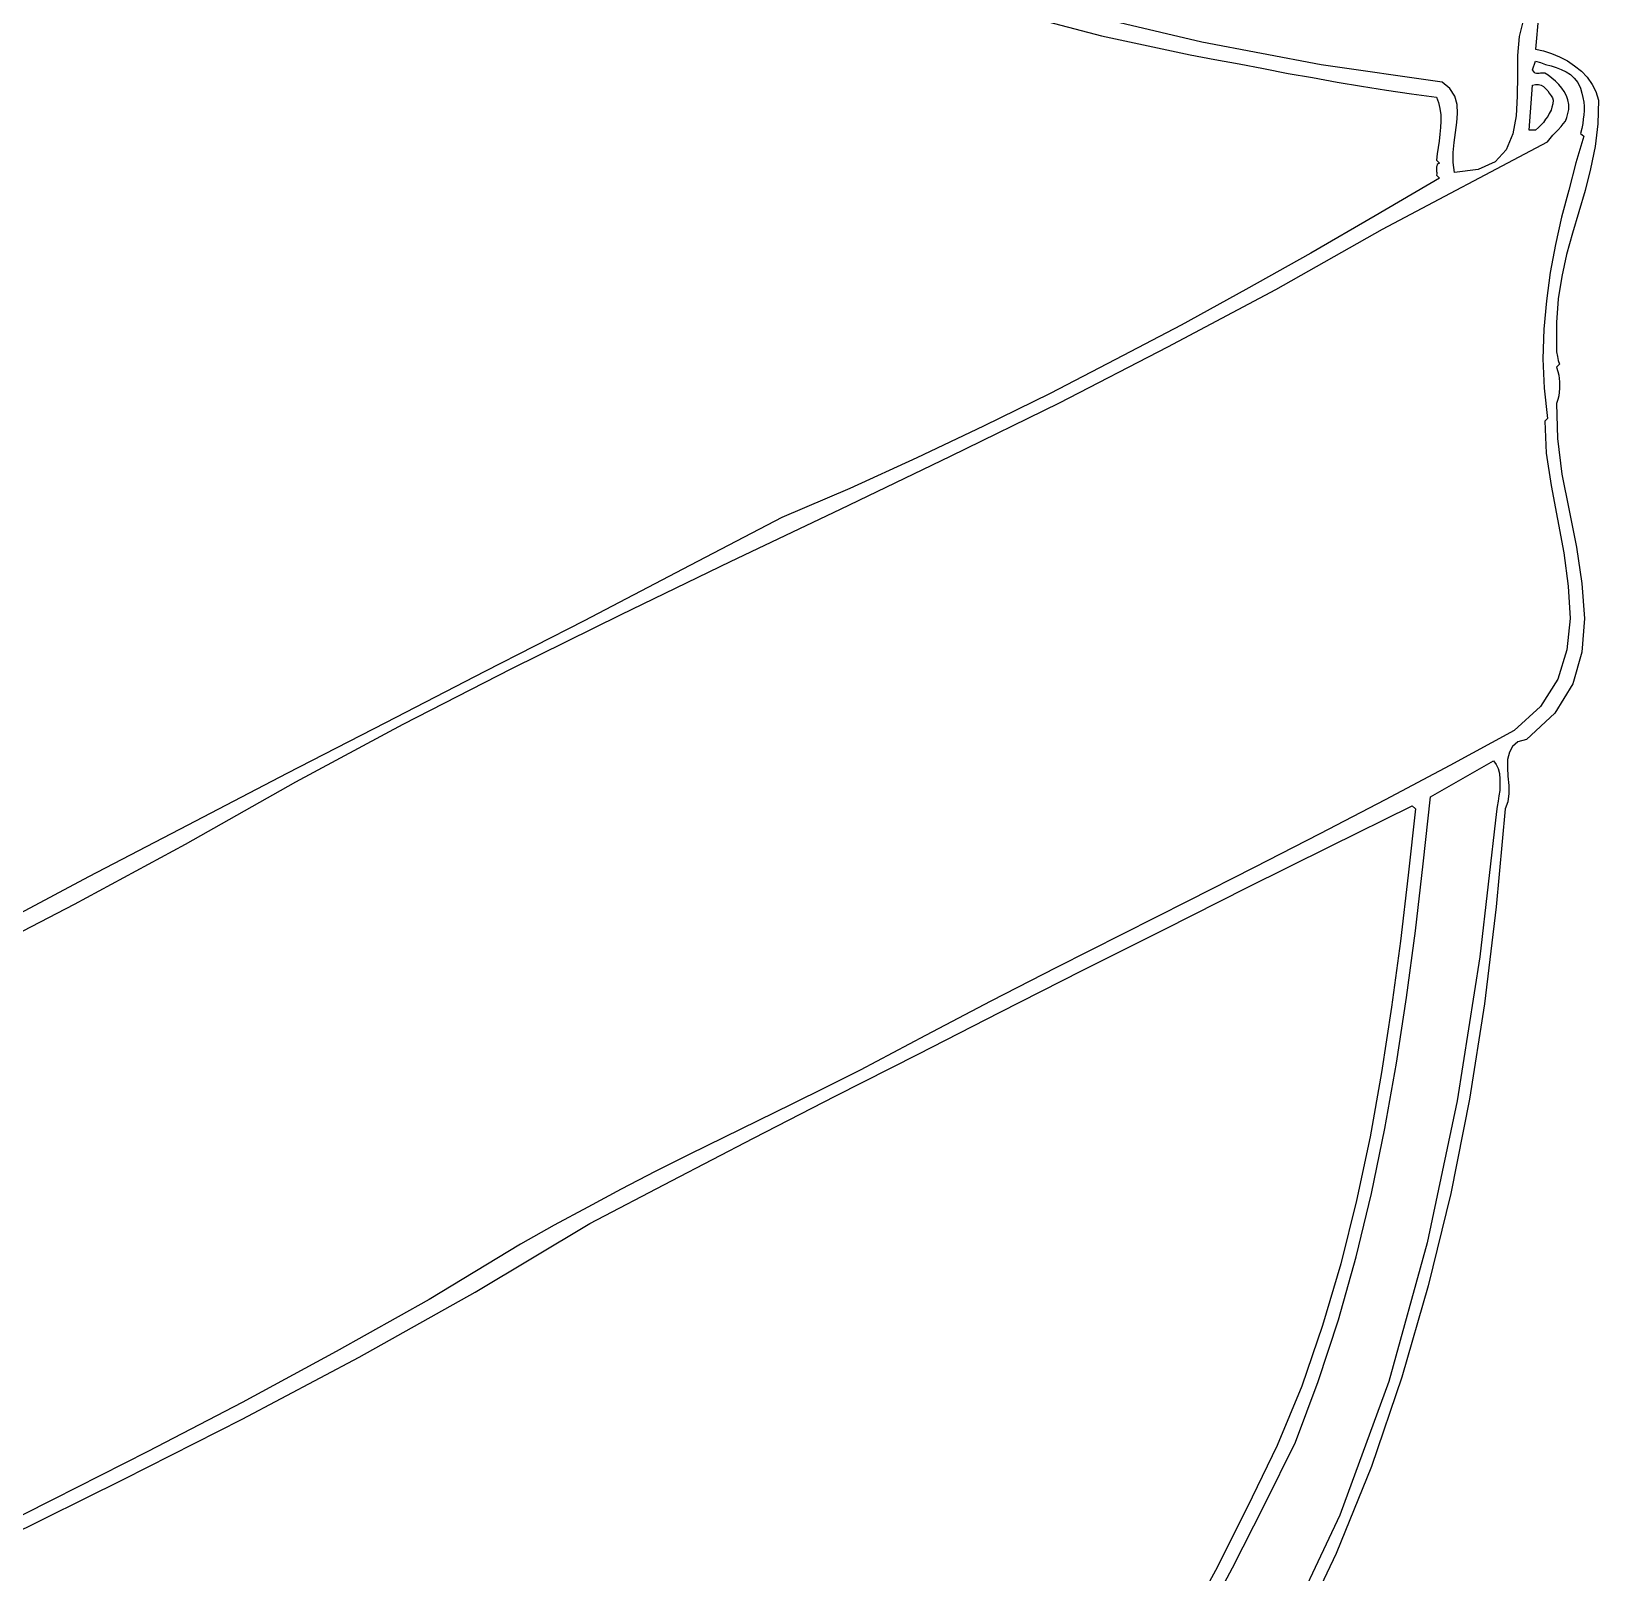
# Model space of a CAD drawing. Extents: x 0.04 to 5.96, y 0.04 to 9.15.
# Drawn here: x 2.503 to 5.96, y 2.282 to 5.681 of the extents above; entities that cross this region are included whole.
import ezdxf

# ---------------------------------------------------------------- set-up
doc = ezdxf.new("R2010")
doc.units = 0
doc.layers.add('1', color=7, linetype='Continuous')

msp = doc.modelspace()

# ---------------------------------------------------------------- linework, layer by layer
msp.add_lwpolyline([(5.827, 5.715), (5.821, 5.642), (5.838, 5.638), (5.856, 5.632), (5.874, 5.625), (5.891, 5.616), (5.907, 5.605), (5.922, 5.593), (5.935, 5.58), (5.946, 5.564), (5.954, 5.548), (5.96, 5.529), (5.958, 5.477), (5.952, 5.427), (5.942, 5.378), (5.93, 5.33), (5.916, 5.283), (5.902, 5.236), (5.889, 5.189), (5.879, 5.14), (5.871, 5.091), (5.867, 5.039), (5.867, 5.032), (5.867, 5.024), (5.867, 5.014), (5.867, 5.004), (5.867, 4.995), (5.867, 4.984), (5.867, 4.974), (5.869, 4.964), (5.871, 4.955), (5.874, 4.947), (5.867, 4.94), (5.87, 4.931), (5.872, 4.923), (5.873, 4.915), (5.874, 4.908), (5.874, 4.9), (5.874, 4.893), (5.873, 4.885), (5.872, 4.877), (5.87, 4.869), (5.867, 4.86), (5.869, 4.783), (5.879, 4.704), (5.895, 4.624), (5.911, 4.543), (5.923, 4.463), (5.929, 4.386), (5.923, 4.312), (5.903, 4.242), (5.863, 4.177), (5.801, 4.119), (5.782, 4.114), (5.77, 4.104), (5.763, 4.091), (5.759, 4.075), (5.759, 4.057), (5.76, 4.038), (5.762, 4.018), (5.762, 4), (5.76, 3.982), (5.754, 3.966), (5.734, 3.75), (5.708, 3.536), (5.675, 3.326), (5.634, 3.118), (5.584, 2.914), (5.526, 2.713), (5.459, 2.516), (5.381, 2.324), (5.292, 2.136)])
at = {"layer": '1'}
for points in [[(4.67, 5.722), (4.863, 5.671), (5.059, 5.629), (5.113, 5.619), (5.167, 5.609), (5.221, 5.599), (5.275, 5.588), (5.329, 5.579), (5.383, 5.569), (5.437, 5.56), (5.492, 5.551), (5.547, 5.543), (5.602, 5.536), (5.607, 5.524), (5.61, 5.511), (5.612, 5.497), (5.612, 5.483), (5.611, 5.469), (5.61, 5.454), (5.608, 5.439), (5.606, 5.425), (5.604, 5.411), (5.602, 5.397), (5.609, 5.39), (5.606, 5.389), (5.604, 5.387), (5.603, 5.384), (5.602, 5.382), (5.602, 5.379), (5.602, 5.375), (5.602, 5.372), (5.603, 5.37), (5.603, 5.367), (5.602, 5.364), (5.609, 5.357), (5.467, 5.274), (5.325, 5.192), (5.182, 5.112), (5.039, 5.033), (4.894, 4.957), (4.75, 4.882), (4.603, 4.81), (4.456, 4.74), (4.308, 4.673), (4.158, 4.609), (3.94, 4.495), (3.722, 4.381), (3.503, 4.269), (3.284, 4.156), (3.066, 4.044), (2.848, 3.93), (2.629, 3.816), (2.412, 3.701)], [(5.794, 5.708), (5.785, 5.67), (5.781, 5.628), (5.781, 5.584), (5.78, 5.538), (5.778, 5.495), (5.771, 5.455), (5.756, 5.42), (5.732, 5.393), (5.694, 5.376), (5.642, 5.37), (5.639, 5.392), (5.639, 5.414), (5.641, 5.436), (5.644, 5.458), (5.647, 5.48), (5.649, 5.5), (5.648, 5.52), (5.643, 5.538), (5.632, 5.555), (5.615, 5.569), (5.348, 5.607), (5.085, 5.657), (4.826, 5.718)], [(2.351, 3.628), (2.598, 3.756), (2.843, 3.888), (3.086, 4.026), (3.323, 4.153), (3.563, 4.276), (3.804, 4.395), (4.045, 4.512), (4.288, 4.627), (4.53, 4.744), (4.771, 4.862), (5.01, 4.985), (5.248, 5.112), (5.483, 5.245), (5.847, 5.437), (5.853, 5.445), (5.859, 5.452), (5.865, 5.458), (5.871, 5.464), (5.877, 5.471), (5.882, 5.477), (5.887, 5.483), (5.89, 5.491), (5.892, 5.5), (5.894, 5.509), (5.894, 5.52), (5.892, 5.53), (5.889, 5.539), (5.884, 5.548), (5.879, 5.556), (5.872, 5.564), (5.865, 5.571), (5.857, 5.578), (5.849, 5.584), (5.841, 5.589), (5.838, 5.589), (5.835, 5.589), (5.832, 5.589), (5.829, 5.588), (5.826, 5.588), (5.823, 5.588), (5.82, 5.589), (5.818, 5.591), (5.816, 5.593), (5.814, 5.596), (5.821, 5.615), (5.832, 5.612), (5.843, 5.608), (5.855, 5.605), (5.866, 5.601), (5.877, 5.597), (5.888, 5.592), (5.898, 5.586), (5.906, 5.578), (5.914, 5.568), (5.92, 5.556)], [(5.92, 5.556), (5.923, 5.545), (5.925, 5.535), (5.927, 5.525), (5.928, 5.516), (5.928, 5.506), (5.927, 5.497), (5.926, 5.487), (5.925, 5.478), (5.923, 5.467), (5.92, 5.456), (5.927, 5.45), (5.91, 5.391), (5.894, 5.331), (5.878, 5.271), (5.865, 5.211), (5.853, 5.149), (5.845, 5.087), (5.839, 5.024), (5.837, 4.959), (5.84, 4.894), (5.847, 4.827), (5.841, 4.821), (5.844, 4.751), (5.855, 4.679), (5.869, 4.605), (5.883, 4.531), (5.893, 4.457), (5.897, 4.386), (5.89, 4.317), (5.87, 4.252), (5.832, 4.192), (5.774, 4.139), (5.632, 4.062), (5.489, 3.986), (5.345, 3.911), (5.2, 3.837), (5.055, 3.763), (4.91, 3.69), (4.764, 3.616), (4.619, 3.542), (4.475, 3.466), (4.331, 3.39), (4.256, 3.352), (4.18, 3.315), (4.105, 3.278), (4.03, 3.241), (3.954, 3.204), (3.879, 3.166), (3.804, 3.127), (3.73, 3.088), (3.656, 3.048), (3.582, 3.006), (3.38, 2.884), (3.175, 2.769), (2.968, 2.657), (2.76, 2.549), (2.551, 2.443), (2.342, 2.338)], [(5.86, 5.529), (5.859, 5.521), (5.857, 5.514), (5.855, 5.507), (5.851, 5.5), (5.848, 5.493), (5.843, 5.487), (5.838, 5.48), (5.833, 5.475), (5.827, 5.469), (5.821, 5.463), (5.807, 5.463), (5.814, 5.562), (5.821, 5.564), (5.827, 5.564), (5.833, 5.562), (5.838, 5.559), (5.843, 5.555), (5.848, 5.55), (5.851, 5.545), (5.855, 5.539), (5.858, 5.534), (5.86, 5.529)], [(5.078, 2.153), (5.152, 2.292), (5.223, 2.431), (5.291, 2.569), (5.341, 2.703), (5.386, 2.839), (5.425, 2.978), (5.459, 3.118), (5.488, 3.261), (5.514, 3.405), (5.536, 3.55), (5.556, 3.697), (5.573, 3.845), (5.589, 3.993), (5.728, 4.072), (5.734, 4.064), (5.738, 4.055), (5.741, 4.044), (5.742, 4.032), (5.742, 4.02), (5.742, 4.007), (5.74, 3.995), (5.738, 3.983), (5.736, 3.971), (5.735, 3.96)], [(2.446, 2.358), (2.707, 2.488), (2.968, 2.62), (3.226, 2.757), (3.482, 2.9), (3.735, 3.052), (3.915, 3.146), (4.096, 3.24), (4.277, 3.333), (4.459, 3.425), (4.64, 3.518), (4.821, 3.61), (5.003, 3.701), (5.185, 3.793), (5.367, 3.883), (5.549, 3.973), (5.556, 3.966)], [(5.556, 3.966), (5.54, 3.82), (5.523, 3.674), (5.503, 3.529), (5.481, 3.385), (5.456, 3.243), (5.426, 3.102), (5.391, 2.963), (5.351, 2.827), (5.305, 2.693), (5.251, 2.562), (5.185, 2.425), (5.115, 2.286), (5.039, 2.147)], [(5.735, 3.96), (5.698, 3.64), (5.648, 3.322), (5.582, 3.009), (5.497, 2.703), (5.389, 2.408), (5.256, 2.126)]]:
    msp.add_lwpolyline(points, dxfattribs=at)

doc.saveas('drawing.dxf')
